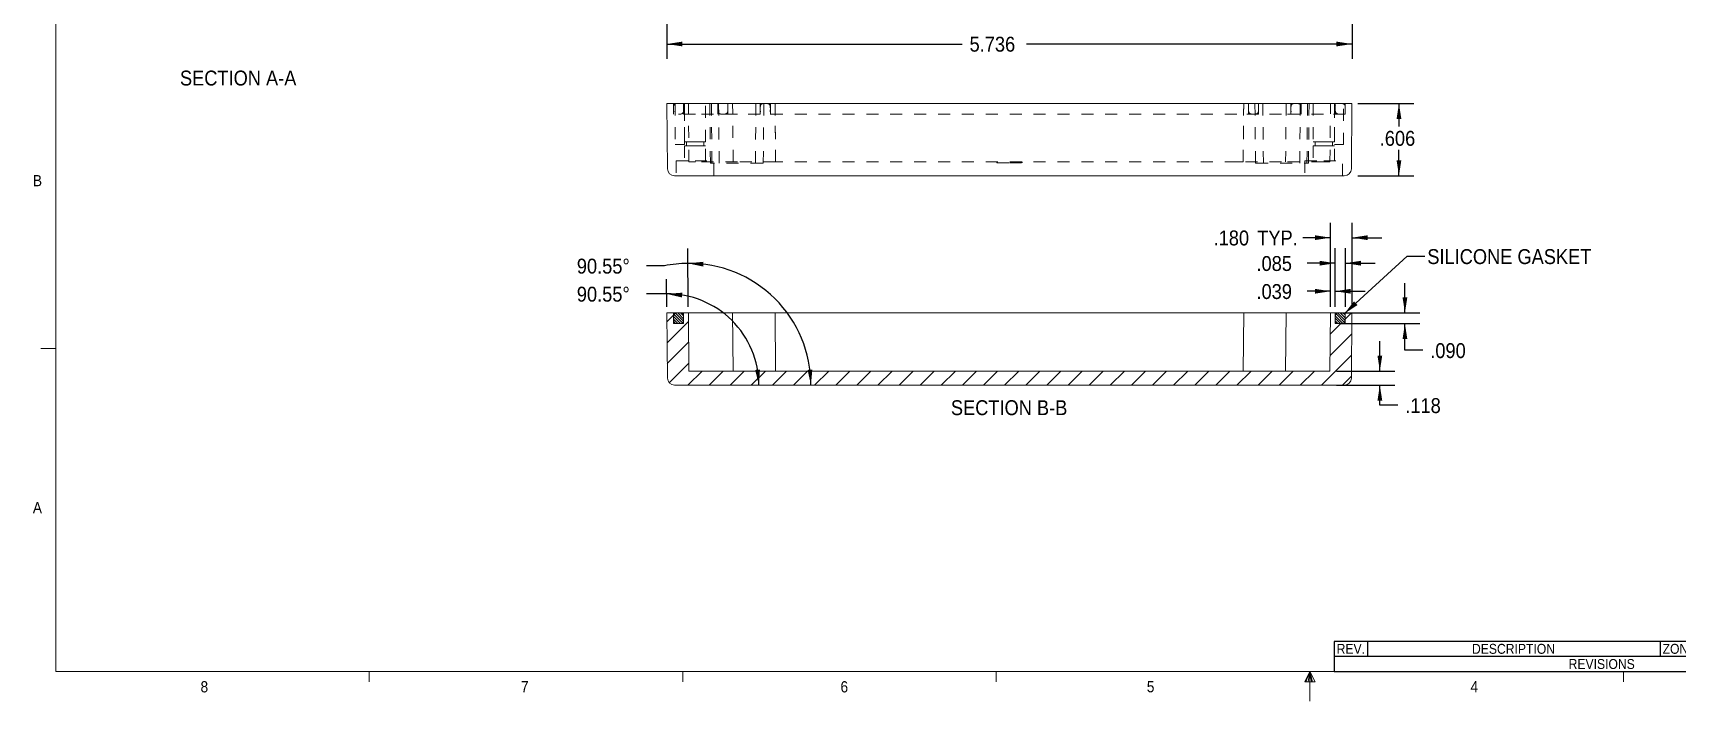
# Model space of a CAD drawing. Header units: inches. Extents: x 0.3 to 21.8, y 0.2 to 16.9.
# Drawn here: x 0.33 to 14.1, y 0.16 to 5.76 of the extents above; entities that cross this region are included whole.
import ezdxf

# ---------------------------------------------------------------- set-up
doc = ezdxf.new("R2010")
doc.units = ezdxf.units.IN
doc.header["$MEASUREMENT"] = 0
doc.linetypes.add('SLD-Dashed', pattern=[0.075, 0.05, -0.025])
doc.linetypes.add('SLD-Solid', pattern=[0])
doc.layers.add('SLD-0', color=7, linetype='SLD-Solid')
doc.styles.add('SLDTEXTSTYLE1', font='GOTHIC.TTF', dxfattribs={"width": 0.913})
doc.styles.get("Standard").update_dxf_attribs({"font": 'GOTHIC.TTF'})
doc.dimstyles.new('SLDDIMSTYLE0', dxfattribs={"dimtxt": 0.125, "dimasz": 0.13, "dimexe": 0, "dimexo": 0.0625, "dimgap": 0.03125, "dimtad": 0, "dimtih": 1, "dimtoh": 1, "dimdec": 3, "dimrnd": 1e-09, "dimzin": 12, "dimdsep": 46, "dimtxsty": 'SLDTEXTSTYLE1', "dimsah": 1, "dimcen": 0.09, "dimadec": 0, "dimazin": 3, "dimtfac": 1, "dimtdec": 3, "dimtofl": 0, "dimtmove": 0, "dimatfit": 3, "dimfxl": 1, "dimfrac": 2, "dimtolj": 1, "dimtzin": 12, "dimarcsym": 0})
doc.dimstyles.new('SLDDIMSTYLE3', dxfattribs={"dimtxt": 0.125, "dimasz": 0.13, "dimexe": 0, "dimexo": 0.0625, "dimgap": 0.03125, "dimtad": 0, "dimtih": 1, "dimtoh": 1, "dimdec": 3, "dimrnd": 1e-09, "dimzin": 12, "dimdsep": 46, "dimtxsty": 'SLDTEXTSTYLE1', "dimsah": 1, "dimcen": 0.09, "dimadec": 0, "dimazin": 3, "dimtfac": 1, "dimtdec": 3, "dimtmove": 0, "dimatfit": 0, "dimfxl": 1, "dimfrac": 2, "dimtolj": 1, "dimtzin": 12, "dimarcsym": 0})
doc.dimstyles.new('SLDDIMSTYLE6', dxfattribs={"dimtxt": 0.125, "dimasz": 0.13, "dimexe": 0, "dimexo": 0.0625, "dimgap": 0.03125, "dimtad": 0, "dimtih": 1, "dimtoh": 1, "dimdec": 3, "dimrnd": 1e-09, "dimzin": 4, "dimdsep": 46, "dimtxsty": 'SLDTEXTSTYLE1', "dimsah": 1, "dimcen": 0.09, "dimadec": 0, "dimazin": 1, "dimtfac": 1, "dimtdec": 3, "dimtmove": 0, "dimatfit": 0, "dimfxl": 1, "dimfrac": 2, "dimtolj": 1, "dimtzin": 12, "dimarcsym": 0})
doc.dimstyles.new('SLDDIMSTYLE7', dxfattribs={"dimtxt": 0.125, "dimasz": 0.13, "dimexe": 0, "dimexo": 0.0625, "dimgap": 0.03125, "dimtad": 0, "dimtih": 1, "dimtoh": 1, "dimdec": 4, "dimzin": 12, "dimdsep": 46, "dimtxsty": 'SLDTEXTSTYLE1', "dimsah": 1, "dimcen": 0.09, "dimazin": 3, "dimtfac": 1, "dimtofl": 0, "dimtmove": 0, "dimatfit": 3, "dimfxl": 1, "dimfrac": 2, "dimtolj": 1, "dimtzin": 12, "dimarcsym": 0})
doc.dimstyles.new('SLDDIMSTYLE8', dxfattribs={"dimtxt": 0, "dimasz": 0.13, "dimexe": 0, "dimexo": 0.0625, "dimgap": 0, "dimtad": 0, "dimtih": 1, "dimtoh": 1, "dimdec": 0, "dimrnd": 1e-09, "dimzin": 0, "dimdsep": 46, "dimtxsty": 'Standard', "dimsah": 1, "dimcen": 0.09, "dimadec": 0, "dimazin": 0, "dimtfac": 0.13, "dimtdec": 0, "dimtofl": 0, "dimtmove": 0, "dimatfit": 3, "dimfxl": 1, "dimfrac": 2, "dimtolj": 1, "dimtzin": 0, "dimarcsym": 0})

# ---------------------------------------------------------------- blocks, each defined once
blk = doc.blocks.new('SW_TABLEANNOTATION_0')
at = {"layer": 'SLD-0', "color": 0}
for p, q in [((0, 0), (0, -0.253)), ((4.472, 0), (0, 0)), ((4.472, -0.253), (4.472, 0)), ((0, -0.124), (4.472, -0.124)), ((0.278, 0), (0.278, -0.124)), ((2.729, 0), (2.729, -0.124)), ((3.062, 0), (3.062, -0.124)), ((3.435, 0), (3.435, -0.124)), ((3.863, 0), (3.863, -0.124)), ((0, -0.253), (4.472, -0.253))]:
    blk.add_line(p, q, dxfattribs=at)
at = {"layer": 'SLD-0', "color": 0, "attachment_point": 1, "style": 'SLDTEXTSTYLE1'}
for s, insert, char_height in [('REV.', (0.021, -0.021), 0.0833), ('DESCRIPTION', (1.154, -0.021), 0.08333), ('ZONE', (2.75, -0.021), 0.0833), ('BY', (3.184, -0.021), 0.0833), ("APPR'D", (3.456, -0.021), 0.0833), ('DATE', (4.031, -0.021), 0.0833), ('REVISIONS', (1.963, -0.148), 0.0833)]:
    blk.add_mtext(s, dxfattribs=dict(at, insert=insert, char_height=char_height))
blk = doc.blocks.new('*D11')
at = {"layer": 'SLD-0'}
for p, q in [((5.64, 6.578), (5.64, 5.545)), ((11.376, 6.578), (11.376, 5.545)), ((5.64, 5.67), (8.111, 5.67)), ((11.376, 5.67), (8.652, 5.67))]:
    blk.add_line(p, q, dxfattribs=at)
for points in [[(5.64, 5.67), (5.77, 5.65), (5.77, 5.69)], [(11.376, 5.67), (11.246, 5.69), (11.246, 5.65)]]:
    blk.add_solid(points, dxfattribs=at)
at = {"layer": 'SLD-0', "insert": (8.174, 5.731), "char_height": 0.125, "attachment_point": 1, "style": 'SLDTEXTSTYLE1'}
blk.add_mtext('5.736', dxfattribs=at)
blk = doc.blocks.new('*D30')
at = {"layer": 'SLD-0'}
for p, q in [((11.609, 2.929), (11.609, 3.179)), ((11.246, 2.929), (11.734, 2.929)), ((11.246, 2.811), (11.734, 2.811)), ((11.609, 2.642), (11.609, 2.811)), ((11.759, 2.642), (11.609, 2.642))]:
    blk.add_line(p, q, dxfattribs=at)
for points in [[(11.609, 2.929), (11.629, 3.059), (11.589, 3.059)], [(11.609, 2.811), (11.589, 2.681), (11.629, 2.681)]]:
    blk.add_solid(points, dxfattribs=at)
at = {"layer": 'SLD-0', "insert": (11.822, 2.702), "char_height": 0.125, "attachment_point": 1, "style": 'SLDTEXTSTYLE1'}
blk.add_mtext('.118', dxfattribs=at)
blk = doc.blocks.new('*D31')
at = {"layer": 'SLD-0'}
for p, q in [((11.196, 3.467), (11.196, 4.172)), ((11.376, 3.467), (11.376, 4.172)), ((11.196, 4.047), (10.963, 4.047)), ((11.376, 4.047), (11.626, 4.047))]:
    blk.add_line(p, q, dxfattribs=at)
for points in [[(11.196, 4.047), (11.066, 4.067), (11.066, 4.027)], [(11.376, 4.047), (11.506, 4.027), (11.506, 4.067)]]:
    blk.add_solid(points, dxfattribs=at)
at = {"layer": 'SLD-0', "char_height": 0.125, "attachment_point": 1, "style": 'SLDTEXTSTYLE1'}
for s, insert in [('.180', (10.217, 4.107)), (' TYP.', (10.54, 4.107))]:
    blk.add_mtext(s, dxfattribs=dict(at, insert=insert))
blk = doc.blocks.new('*D32')
at = {"layer": 'SLD-0'}
for p, q in [((5.639, 3.467), (5.637, 3.7)), ((5.62, 3.575), (5.47, 3.575))]:
    blk.add_line(p, q, dxfattribs=at)
for start, end in [(90.554, 91.9377), (0, 90.554)]:
    blk.add_arc((5.645, 2.811), 0.765, start, end, dxfattribs=at)
for points in [[(5.638, 3.576), (5.766, 3.546), (5.769, 3.586)], [(6.41, 2.811), (6.419, 2.942), (6.379, 2.939)]]:
    blk.add_solid(points, dxfattribs=at)
at = {"layer": 'SLD-0', "insert": (4.886, 3.636, 1.07), "char_height": 0.125, "attachment_point": 1, "style": 'SLDTEXTSTYLE1'}
blk.add_mtext('90.55°', dxfattribs=at)
blk = doc.blocks.new('*D33')
at = {"layer": 'SLD-0'}
for p, q in [((5.819, 3.467), (5.814, 3.957)), ((5.62, 3.811), (5.47, 3.811))]:
    blk.add_line(p, q, dxfattribs=at)
for start, end in [(90.554, 101.6353), (0, 90.554)]:
    blk.add_arc((5.825, 2.811), 1.021, start, end, dxfattribs=at)
for points in [[(5.816, 3.832), (5.944, 3.805), (5.946, 3.845)], [(6.846, 2.811), (6.858, 2.942), (6.818, 2.939)]]:
    blk.add_solid(points, dxfattribs=at)
at = {"layer": 'SLD-0', "insert": (4.886, 3.871, 1.07), "char_height": 0.125, "attachment_point": 1, "style": 'SLDTEXTSTYLE1'}
blk.add_mtext('90.55°', dxfattribs=at)
blk = doc.blocks.new('*D34')
at = {"layer": 'SLD-0'}
for p, q in [((11.819, 3.417), (11.819, 3.667)), ((11.285, 3.417), (11.944, 3.417)), ((11.285, 3.327), (11.944, 3.327)), ((11.819, 3.103), (11.819, 3.327)), ((11.969, 3.103), (11.819, 3.103))]:
    blk.add_line(p, q, dxfattribs=at)
for points in [[(11.819, 3.417), (11.839, 3.547), (11.799, 3.547)], [(11.819, 3.327), (11.799, 3.197), (11.839, 3.197)]]:
    blk.add_solid(points, dxfattribs=at)
at = {"layer": 'SLD-0', "insert": (12.031, 3.163), "char_height": 0.125, "attachment_point": 1, "style": 'SLDTEXTSTYLE1'}
blk.add_mtext('.090', dxfattribs=at)
blk = doc.blocks.new('*D35')
at = {"layer": 'SLD-0'}
for p, q in [((11.235, 3.467), (11.235, 3.958)), ((11.32, 3.467), (11.32, 3.958)), ((11.235, 3.833), (11.001, 3.833)), ((11.32, 3.833), (11.57, 3.833))]:
    blk.add_line(p, q, dxfattribs=at)
for points in [[(11.235, 3.833), (11.105, 3.853), (11.105, 3.813)], [(11.32, 3.833), (11.45, 3.813), (11.45, 3.853)]]:
    blk.add_solid(points, dxfattribs=at)
at = {"layer": 'SLD-0', "insert": (10.576, 3.893, 1.07), "char_height": 0.125, "attachment_point": 1, "style": 'SLDTEXTSTYLE1'}
blk.add_mtext('.085', dxfattribs=at)
blk = doc.blocks.new('*D36')
at = {"layer": 'SLD-0'}
for p, q in [((11.196, 3.467), (11.196, 3.723)), ((11.235, 3.467), (11.235, 3.723)), ((11.196, 3.598), (11.001, 3.598)), ((11.235, 3.598), (11.485, 3.598))]:
    blk.add_line(p, q, dxfattribs=at)
for points in [[(11.196, 3.598), (11.066, 3.618), (11.066, 3.578)], [(11.235, 3.598), (11.365, 3.578), (11.365, 3.618)]]:
    blk.add_solid(points, dxfattribs=at)
at = {"layer": 'SLD-0', "insert": (10.576, 3.658, 1.07), "char_height": 0.125, "attachment_point": 1, "style": 'SLDTEXTSTYLE1'}
blk.add_mtext('.039', dxfattribs=at)
blk = doc.blocks.new('*D37')
at = {"layer": 'SLD-0'}
for p, q in [((11.426, 5.172), (11.894, 5.172)), ((11.769, 5.172), (11.769, 4.98)), ((11.769, 4.566), (11.769, 4.782)), ((11.426, 4.566), (11.894, 4.566))]:
    blk.add_line(p, q, dxfattribs=at)
for points in [[(11.769, 5.172), (11.749, 5.042), (11.789, 5.042)], [(11.769, 4.566), (11.789, 4.696), (11.749, 4.696)]]:
    blk.add_solid(points, dxfattribs=at)
at = {"layer": 'SLD-0', "insert": (11.608, 4.942), "char_height": 0.125, "attachment_point": 1, "style": 'SLDTEXTSTYLE1'}
blk.add_mtext('.606', dxfattribs=at)

msp = doc.modelspace()

# ---------------------------------------------------------------- hatches: boundary and pattern name
at = {"linetype": 'SLD-Solid', "lineweight": 0}
h = msp.add_hatch(dxfattribs=at)
h.set_pattern_fill('ANSI31', style=0)
edge = h.paths.add_edge_path(flags=0)
edge.add_line((11.19085, 2.92901), (5.82429, 2.92901))
edge.add_line((5.82429, 2.92901), (5.81957, 3.41701))
edge.add_line((5.81957, 3.41701), (5.7802, 3.41701))
edge.add_line((5.7802, 3.41701), (5.7802, 3.32701))
edge.add_line((5.7802, 3.32701), (5.6952, 3.32701))
edge.add_line((5.6952, 3.32701), (5.6952, 3.41701))
edge.add_line((5.6952, 3.41701), (5.63957, 3.41701))
edge.add_line((5.63957, 3.41701), (5.64487, 2.86944))
edge.add_arc((5.70386, 2.87001), 0.059, 180.554, 270)
edge.add_line((5.70386, 2.81101), (11.31128, 2.81101))
edge.add_arc((11.31128, 2.87001), 0.059, 270, 359.446)
edge.add_line((11.37028, 2.86944), (11.37557, 3.41701))
edge.add_line((11.37557, 3.41701), (11.31994, 3.41701))
edge.add_line((11.31994, 3.41701), (11.31994, 3.32701))
edge.add_line((11.31994, 3.32701), (11.23494, 3.32701))
edge.add_line((11.23494, 3.32701), (11.23494, 3.41701))
edge.add_line((11.23494, 3.41701), (11.19557, 3.41701))
edge.add_line((11.19557, 3.41701), (11.19085, 2.92901))
h = msp.add_hatch(dxfattribs=at)
h.set_pattern_fill('ANSI31', scale=0.125, angle=90, style=0)
edge = h.paths.add_edge_path(flags=0)
edge.add_spline(control_points=[(5.7377, 3.41701), (5.70327, 3.41701), (5.69529, 3.40894), (5.69495, 3.33508), (5.70664, 3.32701), (5.7377, 3.32701)], knot_values=[0, 0, 0, 0, 0.45, 0.55, 1, 1, 1, 1], weights=[1, 1, 1, 1, 1, 1], degree=3, periodic=0)
edge.add_spline(control_points=[(5.7377, 3.32701), (5.76876, 3.32701), (5.78045, 3.33508), (5.78011, 3.40894), (5.77213, 3.41701), (5.7377, 3.41701)], knot_values=[0, 0, 0, 0, 0.45, 0.55, 1, 1, 1, 1], weights=[1, 1, 1, 1, 1, 1], degree=3, periodic=0)
h = msp.add_hatch(dxfattribs=at)
h.set_pattern_fill('ANSI31', scale=0.125, angle=90, style=0)
edge = h.paths.add_edge_path(flags=0)
edge.add_spline(control_points=[(11.27744, 3.32701), (11.3085, 3.32701), (11.32019, 3.33508), (11.31985, 3.40894), (11.31187, 3.41701), (11.27744, 3.41701)], knot_values=[0, 0, 0, 0, 0.45, 0.55, 1, 1, 1, 1], weights=[1, 1, 1, 1, 1, 1], degree=3, periodic=0)
edge.add_spline(control_points=[(11.27744, 3.41701), (11.24301, 3.41701), (11.23503, 3.40894), (11.23469, 3.33508), (11.24638, 3.32701), (11.27744, 3.32701)], knot_values=[0, 0, 0, 0, 0.45, 0.55, 1, 1, 1, 1], weights=[1, 1, 1, 1, 1, 1], degree=3, periodic=0)

# ---------------------------------------------------------------- linework, layer by layer
at = {"color": 7, "linetype": 'SLD-Solid', "lineweight": 0}
for p, q in [((0.52288, 16.6606), (0.52288, 0.4106)), ((0.52288, 3.1196), (0.39788, 3.1196)), ((21.52288, 0.4106), (0.52288, 0.4106)), ((3.14788, 0.4106), (3.14788, 0.3258)), ((5.77288, 0.4106), (5.77288, 0.3258)), ((8.39788, 0.4106), (8.39788, 0.3258)), ((11.02288, 0.4106), (10.9809, 0.32498)), ((10.9809, 0.32498), (11.067, 0.32498)), ((11.02288, 0.4106), (10.98907, 0.32498)), ((11.02288, 0.4106), (11.00855, 0.32498)), ((11.02288, 0.4106), (11.02288, 0.16291)), ((11.02288, 0.4106), (11.067, 0.32498)), ((11.02288, 0.4106), (11.04596, 0.32498)), ((11.02288, 0.4106), (11.03583, 0.32498)), ((13.64788, 0.4106), (13.64788, 0.3258))]:
    msp.add_line(p, q, dxfattribs=at)
at = {"color": 7, "linetype": 'SLD-Solid', "lineweight": 15}
for p, q in [((5.87557, 5.17189), (5.63957, 5.17189)), ((5.64487, 4.62432), (5.63957, 5.17189)), ((11.13957, 5.17189), (5.87557, 5.17189)), ((11.37557, 5.17189), (11.13957, 5.17189)), ((11.37028, 4.62432), (11.37557, 5.17189)), ((5.87557, 4.56589), (5.70386, 4.56589)), ((11.13957, 4.56589), (5.87557, 4.56589)), ((11.31128, 4.56589), (11.13957, 4.56589)), ((5.64487, 2.86944), (5.63957, 3.41701)), ((5.63957, 3.41701), (5.6952, 3.41701)), ((5.6952, 3.32701), (5.6952, 3.41701)), ((5.6952, 3.41701), (5.7377, 3.41701)), ((5.6952, 3.32701), (5.7802, 3.32701)), ((5.7802, 3.41701), (5.7377, 3.41701)), ((5.7802, 3.32701), (5.7802, 3.41701)), ((5.7802, 3.41701), (5.81957, 3.41701)), ((5.82429, 2.92901), (5.81957, 3.41701)), ((5.81957, 3.41701), (5.8781, 3.41701)), ((5.8781, 3.41701), (6.19057, 3.41701)), ((6.19529, 2.92901), (6.19057, 3.41701)), ((6.19057, 3.41701), (6.23057, 3.41701)), ((6.23057, 3.41701), (6.54557, 3.41701)), ((6.55029, 2.92901), (6.54557, 3.41701)), ((6.54557, 3.41701), (6.60457, 3.41701)), ((6.60457, 3.41701), (10.41057, 3.41701)), ((10.41057, 3.41701), (10.46957, 3.41701)), ((10.46485, 2.92901), (10.46957, 3.41701)), ((10.46957, 3.41701), (10.78457, 3.41701)), ((10.78457, 3.41701), (10.82457, 3.41701)), ((10.82457, 3.41701), (10.81985, 2.92901)), ((10.82457, 3.41701), (11.13704, 3.41701)), ((11.13704, 3.41701), (11.19557, 3.41701)), ((11.19557, 3.41701), (11.19085, 2.92901)), ((11.19557, 3.41701), (11.23494, 3.41701)), ((11.23494, 3.41701), (11.23494, 3.32701)), ((11.27744, 3.41701), (11.23494, 3.41701)), ((11.23494, 3.32701), (11.31994, 3.32701)), ((11.27744, 3.41701), (11.31994, 3.41701)), ((11.31994, 3.41701), (11.31994, 3.32701)), ((11.31994, 3.41701), (11.37557, 3.41701)), ((11.37557, 3.41701), (11.37028, 2.86944)), ((5.82429, 2.92901), (11.19085, 2.92901)), ((5.70386, 2.81101), (11.31128, 2.81101))]:
    msp.add_line(p, q, dxfattribs=at)
at = {"color": 7, "linetype": 'SLD-Dashed', "lineweight": 0}
for p, q in [((5.6952, 5.08189), (5.6952, 5.17189)), ((5.70957, 5.17189), (5.70957, 4.82689)), ((5.7802, 5.08189), (5.7802, 5.17189)), ((5.78657, 4.82689), (5.78657, 5.17189)), ((5.78707, 5.17189), (5.78707, 4.85089)), ((5.82429, 4.68389), (5.81957, 5.17189)), ((5.96407, 4.85089), (5.96407, 5.17189)), ((5.99922, 5.17189), (6.00406, 4.67089)), ((6.01214, 5.17189), (6.01698, 4.67089)), ((6.0662, 5.08189), (6.0662, 5.17189)), ((6.07741, 4.67089), (6.07257, 5.17189)), ((6.1512, 5.08189), (6.1512, 5.17189)), ((6.19529, 4.68389), (6.19057, 5.17189)), ((6.38557, 5.17189), (6.38072, 4.67089)), ((6.38073, 4.67089), (6.38557, 5.17189)), ((6.4212, 5.17189), (6.4212, 5.08189)), ((6.4212, 5.12697), (6.4212, 5.17189)), ((6.4212, 5.08189), (6.4212, 5.12684)), ((6.44705, 4.67089), (6.4519, 5.17189)), ((6.5062, 5.17189), (6.5062, 5.08189)), ((6.5062, 5.08189), (6.5062, 5.17189)), ((6.54557, 5.17189), (6.55029, 4.68389)), ((6.55029, 4.68389), (6.54557, 5.17189)), ((10.46485, 4.68389), (10.46957, 5.17189)), ((10.46957, 5.17189), (10.46485, 4.68389)), ((10.50894, 5.08189), (10.50894, 5.17189)), ((10.50894, 5.17189), (10.50894, 5.08189)), ((10.55144, 5.17189), (10.56035, 5.17168)), ((10.56324, 5.17189), (10.56809, 4.67089)), ((10.59394, 5.08189), (10.59394, 5.17189)), ((10.59394, 5.17189), (10.59394, 5.12695)), ((10.59394, 5.12682), (10.59394, 5.08189)), ((10.63442, 4.67089), (10.62957, 5.17189)), ((10.62957, 5.17189), (10.63441, 4.67089)), ((10.82457, 5.17189), (10.81985, 4.68389)), ((10.86394, 5.17189), (10.86394, 5.08189)), ((10.94257, 5.17189), (10.93773, 4.67089)), ((10.94894, 5.17189), (10.94894, 5.08189)), ((10.99816, 4.67089), (11.003, 5.17189)), ((11.01108, 4.67089), (11.01592, 5.17189)), ((11.05107, 5.17189), (11.05107, 4.85089)), ((11.19085, 4.68389), (11.19557, 5.17189)), ((11.22807, 4.85089), (11.22807, 5.17189)), ((11.22857, 5.17189), (11.22857, 4.82689)), ((11.23494, 5.08189), (11.23494, 5.17189)), ((11.30557, 4.82689), (11.30557, 5.17189)), ((11.31994, 5.08189), (11.31994, 5.17189)), ((5.87857, 5.08189), (5.6952, 5.08189)), ((6.23057, 5.08189), (5.87857, 5.08189)), ((6.4212, 5.08189), (6.23057, 5.08189)), ((6.60457, 5.08189), (6.4212, 5.08189)), ((10.41057, 5.08189), (6.60457, 5.08189)), ((10.59394, 5.08189), (10.41057, 5.08189)), ((10.78457, 5.08189), (10.59394, 5.08189)), ((11.13657, 5.08189), (10.78457, 5.08189)), ((11.31994, 5.08189), (11.13657, 5.08189)), ((5.70957, 4.82689), (5.78657, 4.82689)), ((5.78707, 4.85089), (5.87557, 4.85089)), ((5.80307, 4.85089), (5.80307, 4.81689)), ((5.87557, 4.85089), (5.96407, 4.85089)), ((5.94807, 4.81689), (5.94807, 4.85089)), ((11.05107, 4.85089), (11.13957, 4.85089)), ((11.06707, 4.85089), (11.06707, 4.81689)), ((11.13957, 4.85089), (11.22807, 4.85089)), ((11.21207, 4.81689), (11.21207, 4.85089)), ((11.30557, 4.82689), (11.22857, 4.82689)), ((5.71807, 4.69089), (5.87557, 4.69089)), ((5.71807, 4.69089), (5.71807, 4.56589)), ((5.78707, 4.81689), (5.87557, 4.81689)), ((5.78707, 4.81689), (5.78707, 4.69089)), ((5.87857, 4.68389), (5.82429, 4.68389)), ((5.87557, 4.81689), (5.96407, 4.81689)), ((5.87557, 4.69089), (6.03307, 4.69089)), ((6.23057, 4.68389), (5.87857, 4.68389)), ((5.96407, 4.69089), (5.96407, 4.81689)), ((6.03307, 4.56589), (6.03307, 4.69089)), ((6.55029, 4.68389), (6.23057, 4.68389)), ((6.60457, 4.68389), (6.55029, 4.68389)), ((10.41057, 4.68389), (6.60457, 4.68389)), ((8.40157, 4.68389), (8.40157, 4.67389)), ((8.61357, 4.67389), (8.61357, 4.68389)), ((10.46485, 4.68389), (10.41057, 4.68389)), ((10.78457, 4.68389), (10.46485, 4.68389)), ((11.13657, 4.68389), (10.78457, 4.68389)), ((10.98207, 4.69089), (11.13957, 4.69089)), ((10.98207, 4.69089), (10.98207, 4.56589)), ((11.05107, 4.81689), (11.13957, 4.81689)), ((11.05107, 4.81689), (11.05107, 4.69089)), ((11.19085, 4.68389), (11.13657, 4.68389)), ((11.13957, 4.81689), (11.22807, 4.81689)), ((11.13957, 4.69089), (11.29707, 4.69089)), ((11.22807, 4.69089), (11.22807, 4.81689)), ((11.29707, 4.56589), (11.29707, 4.69089)), ((6.01122, 4.67089), (6.00406, 4.67089)), ((6.4399, 4.67089), (6.01122, 4.67089)), ((6.44705, 4.67089), (6.4399, 4.67089)), ((8.40157, 4.67389), (8.50757, 4.67389)), ((8.50757, 4.67389), (8.61357, 4.67389)), ((10.56809, 4.67089), (10.57524, 4.67089)), ((10.57524, 4.67089), (11.00392, 4.67089)), ((11.00392, 4.67089), (11.01108, 4.67089))]:
    msp.add_line(p, q, dxfattribs=at)
at = {"color": 7, "linetype": 'SLD-Solid', "lineweight": 15}
for centre, start, end in [((5.70386, 4.62489), 180.554, 270), ((11.31128, 4.62489), 270, 359.446), ((5.70386, 2.87001), 180.554, 270), ((11.31128, 2.87001), 270, 359.446)]:
    msp.add_arc(centre, 0.059, start, end, dxfattribs=at)
at = {"color": 7, "linetype": 'SLD-Dashed', "lineweight": 0}
for points, knots in [([(5.7377, 5.17189), (5.70327, 5.17189), (5.69529, 5.16381), (5.69495, 5.08996), (5.70664, 5.08189), (5.7377, 5.08189)], [0, 0, 0, 0, 0.45, 0.55, 1, 1, 1, 1]), ([(5.7377, 5.08189), (5.76876, 5.08189), (5.78045, 5.08996), (5.78011, 5.16381), (5.77213, 5.17189), (5.7377, 5.17189)], [0, 0, 0, 0, 0.45, 0.55, 1, 1, 1, 1]), ([(6.1087, 5.08189), (6.10551, 5.08192), (6.0996, 5.08199), (6.09141, 5.08281), (6.08454, 5.08436), (6.07884, 5.08683), (6.07455, 5.09024), (6.07149, 5.09437), (6.06934, 5.09909), (6.06782, 5.10469), (6.06683, 5.11125), (6.0663, 5.11876), (6.06614, 5.12721), (6.06632, 5.13589), (6.06683, 5.14409), (6.06786, 5.15143), (6.06969, 5.15788), (6.07281, 5.1631), (6.07703, 5.16673), (6.08217, 5.16914), (6.08795, 5.17057), (6.09429, 5.1714), (6.10117, 5.17183), (6.10608, 5.17187), (6.1087, 5.17189)], [0, 0, 0, 0, 0.064148, 0.11867668, 0.16500484, 0.20522363, 0.24235172, 0.27366228, 0.30758477, 0.34589944, 0.38994295, 0.44069179, 0.4969861, 0.55973848, 0.61508536, 0.66204601, 0.70850811, 0.74882461, 0.78223122, 0.818803, 0.86170694, 0.90139943, 0.94727147, 1, 1, 1, 1]), ([(6.1087, 5.08189), (6.11189, 5.08192), (6.1178, 5.08199), (6.12599, 5.08281), (6.13286, 5.08436), (6.13856, 5.08683), (6.14285, 5.09024), (6.14591, 5.09437), (6.14806, 5.09909), (6.14958, 5.10469), (6.15058, 5.11125), (6.1511, 5.11876), (6.15126, 5.12721), (6.15108, 5.13589), (6.15057, 5.14409), (6.14954, 5.15143), (6.14771, 5.15788), (6.14459, 5.1631), (6.14037, 5.16673), (6.13523, 5.16914), (6.12945, 5.17057), (6.12311, 5.1714), (6.11623, 5.17183), (6.11133, 5.17187), (6.1087, 5.17189)], [0, 0, 0, 0, 0.064148, 0.11867668, 0.16500484, 0.20522363, 0.24235172, 0.27366228, 0.30758477, 0.34589944, 0.38994295, 0.44069179, 0.4969861, 0.55973848, 0.61508536, 0.66204601, 0.70850811, 0.74882461, 0.78223122, 0.818803, 0.86170694, 0.90139943, 0.94727147, 1, 1, 1, 1]), ([(6.4637, 5.17189), (6.46042, 5.17185), (6.4544, 5.1718), (6.44612, 5.17109), (6.43967, 5.16986), (6.43477, 5.1681), (6.4311, 5.16598), (6.42786, 5.163), (6.4252, 5.15883), (6.42331, 5.15334), (6.42222, 5.14733), (6.42161, 5.14087), (6.42128, 5.13411), (6.42114, 5.12603), (6.42133, 5.11731), (6.4221, 5.10864), (6.42358, 5.10131), (6.42591, 5.09527), (6.42929, 5.09044), (6.43384, 5.08683), (6.43954, 5.08436), (6.44641, 5.08281), (6.4546, 5.08199), (6.46051, 5.08192), (6.4637, 5.08189)], [0, 0, 0, 0, 0.06588569, 0.12095111, 0.16671422, 0.19747486, 0.22509047, 0.25122689, 0.28518848, 0.32308513, 0.3673499, 0.40765668, 0.45338385, 0.50312241, 0.57012833, 0.62852325, 0.67777686, 0.71987663, 0.75766358, 0.79478932, 0.83500557, 0.88133081, 0.93585604, 1, 1, 1, 1]), ([(6.47261, 5.17168), (6.47226, 5.1717), (6.4693, 5.17191), (6.46633, 5.1719), (6.4637, 5.17189)], [0, 0, 0, 0, 0.11663729, 1, 1, 1, 1]), ([(6.4637, 5.17189), (6.46698, 5.17185), (6.473, 5.1718), (6.48128, 5.17109), (6.48773, 5.16986), (6.49263, 5.1681), (6.4963, 5.16598), (6.49954, 5.163), (6.50219, 5.15883), (6.50409, 5.15334), (6.50517, 5.14733), (6.50579, 5.14087), (6.50612, 5.13411), (6.50625, 5.12603), (6.50607, 5.11731), (6.5053, 5.10864), (6.50382, 5.10131), (6.50149, 5.09527), (6.4981, 5.09044), (6.49356, 5.08683), (6.48786, 5.08436), (6.48099, 5.08281), (6.4728, 5.08199), (6.46689, 5.08192), (6.4637, 5.08189)], [0, 0, 0, 0, 0.06588569, 0.12095111, 0.16671422, 0.19747486, 0.22509047, 0.25122689, 0.28518848, 0.32308513, 0.3673499, 0.40765668, 0.45338385, 0.50312241, 0.57012833, 0.62852325, 0.67777686, 0.71987663, 0.75766358, 0.79478932, 0.83500557, 0.88133081, 0.93585604, 1, 1, 1, 1]), ([(10.55144, 5.08189), (10.54825, 5.08192), (10.54234, 5.08199), (10.53415, 5.08281), (10.52728, 5.08436), (10.52159, 5.08683), (10.51729, 5.09024), (10.51424, 5.09437), (10.51209, 5.09909), (10.51056, 5.10469), (10.50957, 5.11125), (10.50904, 5.11876), (10.50888, 5.12721), (10.50906, 5.13589), (10.50957, 5.14409), (10.5106, 5.15143), (10.51243, 5.15788), (10.51555, 5.1631), (10.51977, 5.16673), (10.52491, 5.16914), (10.53069, 5.17057), (10.53703, 5.1714), (10.54391, 5.17183), (10.54882, 5.17187), (10.55144, 5.17189)], [0, 0, 0, 0, 0.064148, 0.11867668, 0.16500484, 0.20522363, 0.24235172, 0.27366228, 0.30758477, 0.34589944, 0.38994295, 0.44069179, 0.4969861, 0.55973848, 0.61508536, 0.66204601, 0.70850811, 0.74882461, 0.78223122, 0.818803, 0.86170694, 0.90139943, 0.94727147, 1, 1, 1, 1]), ([(10.55144, 5.08189), (10.55464, 5.08192), (10.56054, 5.08199), (10.56873, 5.08281), (10.57561, 5.08436), (10.5813, 5.08683), (10.58559, 5.09024), (10.58865, 5.09437), (10.5908, 5.09909), (10.59232, 5.10469), (10.59332, 5.11125), (10.59384, 5.11876), (10.594, 5.12721), (10.59382, 5.13589), (10.59331, 5.14409), (10.59228, 5.15143), (10.59045, 5.15788), (10.58733, 5.1631), (10.58311, 5.16673), (10.57798, 5.16914), (10.57219, 5.17057), (10.56585, 5.1714), (10.55897, 5.17183), (10.55407, 5.17187), (10.55144, 5.17189)], [0, 0, 0, 0, 0.064148, 0.11867668, 0.16500484, 0.20522363, 0.24235172, 0.27366228, 0.30758477, 0.34589944, 0.38994295, 0.44069179, 0.4969861, 0.55973848, 0.61508536, 0.66204601, 0.70850811, 0.74882461, 0.78223122, 0.818803, 0.86170694, 0.90139943, 0.94727147, 1, 1, 1, 1]), ([(10.90644, 5.17189), (10.90316, 5.17185), (10.89714, 5.1718), (10.88886, 5.17109), (10.88241, 5.16986), (10.87751, 5.1681), (10.87384, 5.16598), (10.8706, 5.163), (10.86795, 5.15883), (10.86605, 5.15334), (10.86496, 5.14733), (10.86435, 5.14087), (10.86402, 5.13411), (10.86389, 5.12603), (10.86407, 5.11731), (10.86484, 5.10864), (10.86632, 5.10131), (10.86865, 5.09527), (10.87204, 5.09044), (10.87658, 5.08683), (10.88228, 5.08436), (10.88915, 5.08281), (10.89734, 5.08199), (10.90325, 5.08192), (10.90644, 5.08189)], [0, 0, 0, 0, 0.065885691, 0.120951108, 0.166714225, 0.197474859, 0.225090468, 0.25122689, 0.285188484, 0.323085132, 0.367349896, 0.407656684, 0.453383849, 0.503122412, 0.570128325, 0.628523251, 0.677776864, 0.719876628, 0.757663576, 0.794789321, 0.835005572, 0.88133081, 0.935856044, 1, 1, 1, 1]), ([(10.90644, 5.17189), (10.90972, 5.17185), (10.91574, 5.1718), (10.92402, 5.17109), (10.93047, 5.16986), (10.93537, 5.1681), (10.93904, 5.16598), (10.94228, 5.163), (10.94494, 5.15883), (10.94683, 5.15334), (10.94792, 5.14733), (10.94853, 5.14087), (10.94886, 5.13411), (10.949, 5.12603), (10.94881, 5.11731), (10.94804, 5.10864), (10.94656, 5.10131), (10.94423, 5.09527), (10.94085, 5.09044), (10.9363, 5.08683), (10.9306, 5.08436), (10.92373, 5.08281), (10.91554, 5.08199), (10.90963, 5.08192), (10.90644, 5.08189)], [0, 0, 0, 0, 0.065885691, 0.120951108, 0.166714225, 0.197474859, 0.225090468, 0.25122689, 0.285188484, 0.323085132, 0.367349896, 0.407656684, 0.453383849, 0.503122412, 0.570128325, 0.628523251, 0.677776864, 0.719876628, 0.757663576, 0.794789321, 0.835005572, 0.88133081, 0.935856044, 1, 1, 1, 1]), ([(11.27744, 5.08189), (11.24638, 5.08189), (11.23469, 5.08996), (11.23503, 5.16381), (11.24301, 5.17189), (11.27744, 5.17189)], [0, 0, 0, 0, 0.45, 0.55, 1, 1, 1, 1]), ([(11.27744, 5.17189), (11.31187, 5.17189), (11.31985, 5.16381), (11.32019, 5.08996), (11.3085, 5.08189), (11.27744, 5.08189)], [0, 0, 0, 0, 0.45, 0.55, 1, 1, 1, 1])]:
    msp.add_open_spline(points, degree=3, knots=knots, dxfattribs=at)
at = {"color": 7, "linetype": 'SLD-Solid', "lineweight": 15}
for points in [[(5.7377, 3.41701), (5.70327, 3.41701), (5.69529, 3.40894), (5.69495, 3.33508), (5.70664, 3.32701), (5.7377, 3.32701)], [(5.7377, 3.32701), (5.76876, 3.32701), (5.78045, 3.33508), (5.78011, 3.40894), (5.77213, 3.41701), (5.7377, 3.41701)], [(11.27744, 3.32701), (11.24638, 3.32701), (11.23469, 3.33508), (11.23503, 3.40894), (11.24301, 3.41701), (11.27744, 3.41701)], [(11.27744, 3.41701), (11.31187, 3.41701), (11.31985, 3.40894), (11.32019, 3.33508), (11.3085, 3.32701), (11.27744, 3.32701)]]:
    msp.add_open_spline(points, degree=3, knots=[0, 0, 0, 0, 0.45, 0.55, 1, 1, 1, 1], dxfattribs=at)

# ---------------------------------------------------------------- block references
at = {"layer": 'SLD-0'}
msp.add_blockref('SW_TABLEANNOTATION_0', (11.22635, 0.664), dxfattribs=at)

# ---------------------------------------------------------------- texts
at = {"color": 7, "linetype": 'Continuous', "lineweight": 0, "char_height": 0.09375, "attachment_point": 1, "style": 'SLDTEXTSTYLE1'}
for s, insert in [('B', (0.3323, 4.57178)), ('A', (0.33186, 1.83123)), ('8', (1.73575, 0.33013)), ('7', (4.41847, 0.33066)), ('6', (7.09334, 0.33013)), ('5', (9.65807, 0.33089)), ('4', (12.36796, 0.33089))]:
    msp.add_mtext(s, dxfattribs=dict(at, insert=insert))
at = {"layer": 'SLD-0', "char_height": 0.125, "style": 'SLDTEXTSTYLE1'}
for s, insert, attachment_point in [('SECTION A-A', (2.05082, 5.44732), 2), ('SILICONE GASKET', (12.00626, 3.95085), 1), ('SECTION B-B', (8.50518, 2.68476), 2)]:
    msp.add_mtext(s, dxfattribs=dict(at, insert=insert, attachment_point=attachment_point))

# ---------------------------------------------------------------- dimensions: what is measured, and where the dimension line sits
at = {"layer": 'SLD-0'}
for base, p1, p2, dimstyle, picture, middle in [((5.63957, 5.67043), (11.37557, 6.62787), (5.63957, 6.62787), 'SLDDIMSTYLE0', '*D11', (8.38142, 5.67043)), ((11.31994, 3.83304), (11.23494, 3.41701), (11.31994, 3.41701), 'SLDDIMSTYLE3', '*D35', (10.78825, 3.83304)), ((11.19557, 3.59756), (11.23494, 3.41701), (11.19557, 3.41701), 'SLDDIMSTYLE3', '*D36', (10.78825, 3.59756))]:
    dim = msp.add_linear_dim(base=base, p1=p1, p2=p2, dimstyle=dimstyle, dxfattribs=at)
    dim.commit()
    dim.dimension.update_dxf_attribs({"geometry": picture, "text_midpoint": middle, "dimtype": 160})
for base, p1, p2, dimstyle, picture, middle in [((11.76927, 4.56589), (11.37557, 5.17189), (11.37557, 4.56589), 'SLDDIMSTYLE0', '*D37', (11.76927, 4.88101)), ((11.81867, 3.32701), (11.23494, 3.41701), (11.23494, 3.32701), 'SLDDIMSTYLE6', '*D34', (11.81867, 3.10253)), ((11.60906, 2.92901), (11.19557, 2.81101), (11.19557, 2.92901), 'SLDDIMSTYLE3', '*D30', (11.60906, 2.64166))]:
    dim = msp.add_linear_dim(base=base, p1=p1, p2=p2, angle=90, dimstyle=dimstyle, dxfattribs=at)
    dim.commit()
    dim.dimension.update_dxf_attribs({"geometry": picture, "text_midpoint": middle, "dimtype": 160})
dim = msp.add_linear_dim(base=(11.19557, 4.04693), p1=(11.37557, 3.41701), p2=(11.19557, 3.41701), text='<> TYP.', dimstyle='SLDDIMSTYLE6', dxfattribs=at)
dim.commit()
dim.dimension.update_dxf_attribs({"geometry": '*D31', "text_midpoint": (10.55907, 4.04693), "dimtype": 160})
for base, line1, line2, picture, middle in [((6.54366, 3.53622), ((5.81957, 3.41701), (5.82429, 2.92901)), ((5.70386, 2.81101), (11.31128, 2.81101)), '*D33', (5.61958, 3.81071)), ((6.18341, 3.35422), ((5.70386, 2.81101), (11.31128, 2.81101)), ((5.63957, 3.41701), (5.64487, 2.86944)), '*D32', (5.61958, 3.5751))]:
    dim = msp.add_angular_dim_2l(base=base, line1=line1, line2=line2, dimstyle='SLDDIMSTYLE7', dxfattribs=at)
    dim.commit()
    dim.dimension.update_dxf_attribs({"geometry": picture, "text_midpoint": middle, "dimtype": 162})

# ---------------------------------------------------------------- leaders
msp.add_leader([(11.31126, 3.40993), (11.83653, 3.8913), (11.98653, 3.8913)], dimstyle='SLDDIMSTYLE8', dxfattribs=at)

doc.saveas('drawing.dxf')
